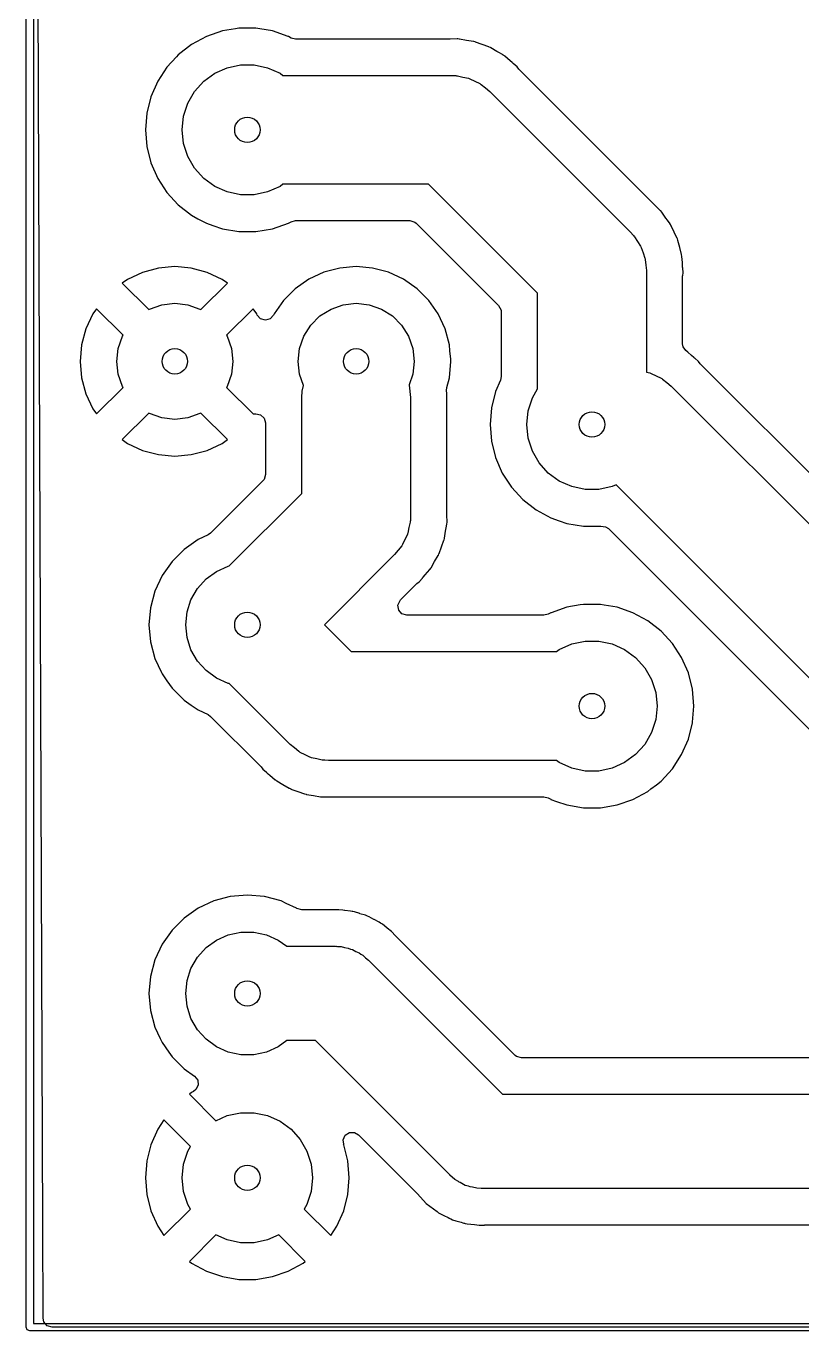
# Model space of a CAD drawing. Extents: x 132 to 232, y -86 to -36.
# Drawn here: x 131.7 to 142.39, y -85.61 to -67.63 of the extents above; entities that cross this region are included whole.
import ezdxf

# ---------------------------------------------------------------- set-up
doc = ezdxf.new("R2010")
doc.units = 0
doc.layers.add('BLACK', color=7, linetype='CONTINUOUS')

msp = doc.modelspace()

# ---------------------------------------------------------------- linework, layer by layer
at = {"layer": 'BLACK', "linetype": 'CONTINUOUS'}
for p, q in [((131.7, -85.56), (131.7, -35.56)), ((131.8, -35.61), (131.8, -85.51)), ((131.886, -72.25), (131.75, -35.8846)), ((134.185, -67.7731), (133.981, -67.8835)), ((134.186, -67.7731), (134.185, -67.7731)), ((134.405, -67.6977), (134.186, -67.7731)), ((134.588, -67.6671), (134.405, -67.6977)), ((134.634, -67.6595), (134.588, -67.6671)), ((134.866, -67.6595), (134.634, -67.6595)), ((134.923, -67.669), (134.866, -67.6595)), ((135.095, -67.6977), (134.923, -67.669)), ((135.314, -67.7731), (135.095, -67.6977)), ((135.315, -67.7731), (135.314, -67.7731)), ((135.314, -67.7731), (135.314, -67.7731)), ((135.354, -67.7946), (135.315, -67.7731)), ((135.315, -67.7731), (135.315, -67.7731)), ((135.315, -67.7731), (135.315, -67.7731)), ((133.981, -67.8835), (133.798, -68.0261)), ((133.981, -67.8835), (133.981, -67.8835)), ((135.413, -67.8095), (135.354, -67.7946)), ((137.546, -67.8095), (135.413, -67.8095)), ((137.644, -67.8073), (137.546, -67.8095)), ((137.649, -67.808), (137.644, -67.8073)), ((137.668, -67.8095), (137.649, -67.808)), ((137.673, -67.8095), (137.668, -67.8095)), ((137.769, -67.8271), (137.673, -67.8095)), ((137.673, -67.8095), (137.673, -67.8095)), ((137.867, -67.8425), (137.769, -67.8271)), ((137.871, -67.8439), (137.867, -67.8425)), ((137.867, -67.8425), (137.867, -67.8425)), ((137.89, -67.8489), (137.871, -67.8439)), ((137.894, -67.8497), (137.89, -67.8489)), ((137.986, -67.8843), (137.894, -67.8497)), ((137.894, -67.8497), (137.894, -67.8497)), ((138.079, -67.9168), (137.986, -67.8843)), ((138.083, -67.919), (138.079, -67.9168)), ((138.101, -67.9272), (138.083, -67.919)), ((138.105, -67.9288), (138.101, -67.9272)), ((138.189, -67.9793), (138.105, -67.9288)), ((138.105, -67.9288), (138.105, -67.9288)), ((133.774, -68.0522), (133.641, -68.1969)), ((133.798, -68.0261), (133.774, -68.0522)), ((133.798, -68.0261), (133.798, -68.0261)), ((133.798, -68.0261), (133.798, -68.0261)), ((133.798, -68.0261), (133.798, -68.0261)), ((138.208, -67.9897), (138.189, -67.9793)), ((138.275, -68.0279), (138.208, -67.9897)), ((138.278, -68.0307), (138.275, -68.0279)), ((138.275, -68.0279), (138.275, -68.0279)), ((138.275, -68.0279), (138.275, -68.0279)), ((138.294, -68.042), (138.278, -68.0307)), ((138.298, -68.0442), (138.294, -68.042)), ((138.372, -68.109), (138.298, -68.0442)), ((138.298, -68.0442), (138.298, -68.0442)), ((138.298, -68.0442), (138.298, -68.0442)), ((138.4, -68.1326), (138.372, -68.109)), ((138.405, -68.1361), (138.4, -68.1326)), ((138.413, -68.1445), (138.405, -68.1361)), ((133.641, -68.1969), (133.514, -68.3912)), ((134.148, -68.3912), (134.3, -68.2806)), ((134.3, -68.2806), (134.472, -68.204)), ((134.472, -68.204), (134.656, -68.1649)), ((134.656, -68.1649), (134.844, -68.1649)), ((134.844, -68.1649), (135.028, -68.204)), ((135.028, -68.204), (135.2, -68.2806)), ((135.2, -68.2806), (135.24, -68.31)), ((135.24, -68.31), (137.56, -68.31)), ((137.56, -68.31), (137.614, -68.3132)), ((137.614, -68.3132), (137.625, -68.3129)), ((137.625, -68.3129), (137.632, -68.3142)), ((137.632, -68.3142), (137.647, -68.3151)), ((137.647, -68.3151), (137.721, -68.3327)), ((138.416, -68.1474), (138.413, -68.1445)), ((138.468, -68.1923), (138.416, -68.1474)), ((138.492, -68.2227), (138.468, -68.1923)), ((138.496, -68.2279), (138.492, -68.2227)), ((140.374, -70.1059), (138.496, -68.2279)), ((133.514, -68.3912), (133.421, -68.6037)), ((134.022, -68.531), (134.148, -68.3912)), ((137.721, -68.3327), (137.796, -68.3481)), ((137.796, -68.3481), (137.806, -68.3527)), ((137.806, -68.3527), (137.817, -68.3552)), ((137.817, -68.3552), (137.885, -68.3894)), ((137.885, -68.3894), (137.954, -68.4217)), ((137.954, -68.4217), (137.962, -68.4285)), ((137.962, -68.4285), (137.972, -68.4334)), ((137.972, -68.4334), (138.031, -68.4824)), ((138.031, -68.4824), (138.09, -68.5297)), ((133.421, -68.6037), (133.364, -68.8287)), ((133.928, -68.6939), (134.022, -68.531)), ((138.09, -68.5297), (140.03, -70.4697)), ((133.364, -68.8287), (133.345, -69.06)), ((133.364, -68.8287), (133.364, -68.8287)), ((133.87, -68.8729), (133.928, -68.6939)), ((133.85, -69.06), (133.87, -68.8729)), ((133.345, -69.06), (133.345, -69.06)), ((133.345, -69.06), (133.364, -69.2913)), ((133.87, -69.2471), (133.85, -69.06)), ((133.364, -69.2913), (133.364, -69.2913)), ((133.364, -69.2913), (133.421, -69.5163)), ((133.928, -69.4261), (133.87, -69.2471)), ((133.421, -69.5163), (133.514, -69.7288)), ((134.022, -69.589), (133.928, -69.4261)), ((133.514, -69.7288), (133.641, -69.9231)), ((134.148, -69.7288), (134.022, -69.589)), ((134.3, -69.8394), (134.148, -69.7288)), ((133.641, -69.9231), (133.641, -69.9232)), ((133.641, -69.9232), (133.641, -69.9232)), ((133.641, -69.9232), (133.798, -70.0939)), ((134.472, -69.916), (134.3, -69.8394)), ((134.656, -69.9551), (134.472, -69.916)), ((135.028, -69.916), (134.844, -69.9551)), ((135.2, -69.8394), (135.028, -69.916)), ((135.24, -69.81), (135.2, -69.8394)), ((137.249, -69.81), (135.24, -69.81)), ((138.75, -71.3107), (137.249, -69.81)), ((133.798, -70.0939), (133.798, -70.0939)), ((133.798, -70.0939), (133.798, -70.0939)), ((133.798, -70.0939), (133.981, -70.2365)), ((134.844, -69.9551), (134.656, -69.9551)), ((140.446, -70.1739), (140.374, -70.1059)), ((133.981, -70.2365), (133.981, -70.2365)), ((133.981, -70.2365), (133.981, -70.2365)), ((133.981, -70.2365), (134.069, -70.2841)), ((134.069, -70.2841), (134.168, -70.3372)), ((140.448, -70.1775), (140.446, -70.1739)), ((140.446, -70.1739), (140.446, -70.1739)), ((140.461, -70.1923), (140.448, -70.1775)), ((140.464, -70.1953), (140.461, -70.1923)), ((140.52, -70.2763), (140.464, -70.1953)), ((140.542, -70.3066), (140.52, -70.2763)), ((134.168, -70.3372), (134.185, -70.3469)), ((134.185, -70.3469), (134.272, -70.3768)), ((134.272, -70.3768), (134.405, -70.4223)), ((134.405, -70.4223), (134.405, -70.4223)), ((134.405, -70.4223), (134.405, -70.4223)), ((134.405, -70.4223), (134.634, -70.4605)), ((134.634, -70.4605), (134.634, -70.4605)), ((134.634, -70.4605), (134.866, -70.4605)), ((134.866, -70.4605), (135.095, -70.4223)), ((134.866, -70.4605), (134.866, -70.4605)), ((135.095, -70.4223), (135.315, -70.3469)), ((135.315, -70.3469), (135.343, -70.3316)), ((135.343, -70.3316), (135.354, -70.3254)), ((135.354, -70.3254), (135.413, -70.3105)), ((135.413, -70.3105), (136.991, -70.3105)), ((136.991, -70.3105), (137.058, -70.3302)), ((137.058, -70.3302), (137.078, -70.3468)), ((137.078, -70.3468), (138.213, -71.4817)), ((140.03, -70.4697), (140.067, -70.5104)), ((140.578, -70.356), (140.542, -70.3066)), ((140.58, -70.36), (140.578, -70.356)), ((140.578, -70.356), (140.578, -70.356)), ((140.59, -70.3768), (140.58, -70.36)), ((140.592, -70.3804), (140.59, -70.3768)), ((140.633, -70.4701), (140.592, -70.3804)), ((140.675, -70.5588), (140.633, -70.4701)), ((140.067, -70.5104), (140.075, -70.5179)), ((140.075, -70.5179), (140.078, -70.5234)), ((140.078, -70.5234), (140.088, -70.5348)), ((140.088, -70.5348), (140.128, -70.5997)), ((140.128, -70.5997), (140.17, -70.6634)), ((140.677, -70.563), (140.675, -70.5588)), ((140.683, -70.5813), (140.677, -70.563)), ((140.685, -70.5853), (140.683, -70.5813)), ((140.709, -70.6808), (140.685, -70.5853)), ((140.17, -70.6634), (140.174, -70.6737)), ((140.174, -70.6737), (140.18, -70.683)), ((140.18, -70.683), (140.204, -70.7554)), ((140.204, -70.7554), (140.23, -70.827)), ((140.23, -70.827), (140.231, -70.8379)), ((140.231, -70.8379), (140.235, -70.8483)), ((140.735, -70.7758), (140.709, -70.6808)), ((140.736, -70.7797), (140.735, -70.7758)), ((140.736, -70.7802), (140.736, -70.7797)), ((140.739, -70.7993), (140.736, -70.7802)), ((140.74, -70.8036), (140.739, -70.7993)), ((140.746, -70.8862), (140.74, -70.8036)), ((133.523, -70.9649), (133.304, -71.0237)), ((133.75, -70.945), (133.523, -70.9649)), ((133.523, -70.9649), (133.523, -70.9649)), ((133.977, -70.9649), (133.75, -70.945)), ((133.75, -70.945), (133.75, -70.945)), ((134.196, -71.0237), (133.977, -70.9649)), ((133.977, -70.9649), (133.977, -70.9649)), ((136.023, -70.9644), (135.804, -71.0233)), ((136.25, -70.9445), (136.023, -70.9644)), ((136.023, -70.9644), (136.023, -70.9644)), ((136.477, -70.9644), (136.25, -70.9445)), ((136.25, -70.9445), (136.25, -70.9445)), ((136.696, -71.0233), (136.477, -70.9644)), ((136.477, -70.9644), (136.477, -70.9644)), ((136.477, -70.9644), (136.477, -70.9644)), ((136.477, -70.9644), (136.477, -70.9644)), ((136.477, -70.9644), (136.477, -70.9644)), ((140.235, -70.8483), (140.241, -70.9243)), ((140.241, -70.9243), (140.25, -71)), ((140.25, -71), (140.25, -72.3986)), ((140.747, -70.9019), (140.746, -70.8862)), ((140.75, -70.9438), (140.747, -70.9019)), ((140.75, -70.9558), (140.75, -70.9438)), ((140.75, -70.9438), (140.75, -70.9438)), ((140.751, -70.96), (140.75, -70.9558)), ((140.755, -71.0282), (140.751, -70.96)), ((133.098, -71.1199), (133.025, -71.171)), ((133.025, -71.171), (133.025, -71.171)), ((133.025, -71.171), (133.391, -71.537)), ((133.304, -71.0237), (133.098, -71.1199)), ((133.304, -71.0237), (133.304, -71.0237)), ((134.109, -71.537), (134.475, -71.171)), ((134.402, -71.1199), (134.196, -71.0237)), ((134.196, -71.0237), (134.196, -71.0237)), ((134.475, -71.171), (134.402, -71.1199)), ((134.402, -71.1199), (134.402, -71.1199)), ((134.475, -71.171), (134.475, -71.171)), ((135.597, -71.1194), (135.411, -71.25)), ((135.804, -71.0233), (135.597, -71.1194)), ((135.597, -71.1194), (135.597, -71.1194)), ((135.804, -71.0233), (135.804, -71.0233)), ((136.903, -71.1194), (136.696, -71.0233)), ((136.696, -71.0233), (136.696, -71.0233)), ((137.089, -71.25), (136.903, -71.1194)), ((136.903, -71.1194), (136.903, -71.1194)), ((140.75, -71.0737), (140.751, -71.0668)), ((140.75, -72.0065), (140.75, -71.0737)), ((140.751, -71.0668), (140.755, -71.0282)), ((135.411, -71.25), (135.25, -71.4109)), ((137.25, -71.4109), (137.089, -71.25)), ((138.75, -72.6289), (138.75, -71.3107)), ((132.671, -71.5245), (132.62, -71.5975)), ((133.037, -71.8905), (132.671, -71.5245)), ((132.671, -71.5245), (132.671, -71.5245)), ((133.391, -71.537), (133.403, -71.5292)), ((133.403, -71.5292), (133.572, -71.4701)), ((133.572, -71.4701), (133.75, -71.45)), ((133.75, -71.45), (133.928, -71.4701)), ((133.928, -71.4701), (134.097, -71.5292)), ((134.097, -71.5292), (134.109, -71.537)), ((134.829, -71.5245), (134.463, -71.8905)), ((134.88, -71.5975), (134.829, -71.5245)), ((134.829, -71.5245), (134.829, -71.5245)), ((135.25, -71.4109), (135.119, -71.5973)), ((135.751, -71.6245), (135.903, -71.5292)), ((135.903, -71.5292), (136.072, -71.4701)), ((136.072, -71.4701), (136.25, -71.45)), ((136.25, -71.45), (136.428, -71.4701)), ((136.428, -71.4701), (136.597, -71.5292)), ((136.597, -71.5292), (136.749, -71.6245)), ((137.381, -71.5973), (137.25, -71.4109)), ((137.25, -71.4109), (137.25, -71.4109)), ((138.213, -71.4817), (138.247, -71.543)), ((138.247, -71.543), (138.249, -71.5693)), ((132.62, -71.5975), (132.524, -71.8037)), ((134.887, -71.613), (134.88, -71.5975)), ((134.88, -71.5975), (134.88, -71.5975)), ((134.932, -71.6643), (134.887, -71.613)), ((134.999, -71.6846), (134.932, -71.6643)), ((135.066, -71.6654), (134.999, -71.6846)), ((135.112, -71.613), (135.066, -71.6654)), ((135.119, -71.5973), (135.112, -71.613)), ((135.119, -71.5973), (135.119, -71.5973)), ((135.625, -71.7512), (135.751, -71.6245)), ((136.749, -71.6245), (136.875, -71.7512)), ((137.477, -71.8035), (137.381, -71.5973)), ((138.249, -71.5693), (138.249, -72.4584)), ((132.524, -71.8037), (132.465, -72.0234)), ((132.524, -71.8037), (132.524, -71.8037)), ((132.97, -72.072), (133.029, -71.9029)), ((133.029, -71.9029), (133.037, -71.8905)), ((134.463, -71.8905), (134.471, -71.9029)), ((134.471, -71.9029), (134.53, -72.072)), ((135.47, -72.072), (135.529, -71.9029)), ((135.529, -71.9029), (135.625, -71.7512)), ((136.875, -71.7512), (136.971, -71.9029)), ((136.971, -71.9029), (137.03, -72.072)), ((137.536, -72.0233), (137.477, -71.8035)), ((132.465, -72.0234), (132.445, -72.25)), ((132.465, -72.0234), (132.465, -72.0234)), ((132.95, -72.25), (132.97, -72.072)), ((134.53, -72.072), (134.55, -72.25)), ((135.45, -72.25), (135.47, -72.072)), ((137.03, -72.072), (137.05, -72.25)), ((137.543, -72.1042), (137.536, -72.0233)), ((140.759, -72.0515), (140.75, -72.0065)), ((140.795, -72.0988), (140.759, -72.0515)), ((131.93, -84.1686), (131.886, -72.25)), ((132.445, -72.25), (132.445, -72.25)), ((132.445, -72.25), (132.465, -72.4766)), ((132.97, -72.428), (132.95, -72.25)), ((134.55, -72.25), (134.53, -72.428)), ((135.47, -72.428), (135.45, -72.25)), ((137.05, -72.25), (137.03, -72.428)), ((137.536, -72.4767), (137.555, -72.25)), ((137.553, -72.2212), (137.543, -72.1042)), ((137.555, -72.25), (137.553, -72.2212)), ((140.794, -72.1006), (140.795, -72.0988)), ((140.822, -72.1249), (140.794, -72.1006)), ((140.872, -72.169), (140.822, -72.1249)), ((140.905, -72.1961), (140.872, -72.169)), ((140.913, -72.2045), (140.905, -72.1961)), ((140.916, -72.2074), (140.913, -72.2045)), ((140.968, -72.2523), (140.916, -72.2074)), ((140.992, -72.2827), (140.968, -72.2523)), ((133.029, -72.5971), (132.97, -72.428)), ((134.53, -72.428), (134.471, -72.5971)), ((135.524, -72.5825), (135.47, -72.428)), ((137.03, -72.428), (136.979, -72.5743)), ((140.25, -72.3986), (140.296, -72.4081)), ((140.296, -72.4081), (140.306, -72.4127)), ((140.306, -72.4127), (140.317, -72.4152)), ((140.317, -72.4152), (140.385, -72.4494)), ((140.385, -72.4494), (140.454, -72.4817)), ((140.996, -72.2879), (140.992, -72.2827)), ((146.358, -77.6494), (140.996, -72.2879)), ((132.465, -72.4766), (132.465, -72.4766)), ((132.465, -72.4766), (132.524, -72.6963)), ((132.671, -72.9755), (133.037, -72.6095)), ((133.037, -72.6095), (133.029, -72.5971)), ((134.471, -72.5971), (134.463, -72.6095)), ((134.463, -72.6095), (134.829, -72.9755)), ((135.505, -72.6629), (135.524, -72.5825)), ((136.979, -72.5743), (136.98, -72.577)), ((136.98, -72.577), (137, -72.75)), ((137.497, -72.6514), (137.5, -72.6082)), ((137.5, -72.6082), (137.536, -72.4767)), ((138.239, -72.5082), (138.171, -72.6637)), ((138.249, -72.4584), (138.239, -72.5082)), ((138.678, -72.7539), (138.75, -72.6289)), ((140.454, -72.4817), (140.462, -72.4885)), ((140.462, -72.4885), (140.472, -72.4934)), ((140.472, -72.4934), (140.531, -72.5424)), ((140.531, -72.5424), (140.59, -72.5897)), ((140.59, -72.5897), (146.125, -78.1242)), ((132.524, -72.6963), (132.524, -72.6963)), ((132.524, -72.6963), (132.62, -72.9025)), ((135.5, -72.75), (135.505, -72.6629)), ((135.5, -74.0693), (135.5, -72.75)), ((137, -72.75), (137, -74.38)), ((137.5, -72.6938), (137.497, -72.6514)), ((137.5, -74.366), (137.5, -72.6938)), ((138.171, -72.6637), (138.114, -72.8887)), ((138.62, -72.9329), (138.678, -72.7539)), ((132.62, -72.9025), (132.62, -72.9025)), ((132.62, -72.9025), (132.671, -72.9755)), ((132.671, -72.9755), (132.671, -72.9755)), ((133.391, -72.963), (133.025, -73.329)), ((133.403, -72.9708), (133.391, -72.963)), ((133.572, -73.0299), (133.403, -72.9708)), ((134.097, -72.9708), (133.928, -73.0299)), ((134.109, -72.963), (134.097, -72.9708)), ((134.475, -73.329), (134.109, -72.963)), ((134.829, -72.9755), (134.865, -72.9724)), ((134.865, -72.9724), (134.933, -72.9861)), ((134.933, -72.9861), (134.983, -73.0347)), ((138.114, -72.8887), (138.095, -73.12)), ((138.114, -72.8887), (138.114, -72.8887)), ((138.6, -73.12), (138.62, -72.9329)), ((133.75, -73.05), (133.572, -73.0299)), ((133.928, -73.0299), (133.75, -73.05)), ((134.983, -73.0347), (134.999, -73.0959)), ((134.999, -73.0959), (134.999, -73.8107)), ((138.095, -73.12), (138.095, -73.12)), ((138.095, -73.12), (138.114, -73.3513)), ((138.62, -73.3071), (138.6, -73.12)), ((133.025, -73.329), (133.025, -73.329)), ((133.025, -73.329), (133.098, -73.3801)), ((134.402, -73.3801), (134.475, -73.329)), ((138.114, -73.3513), (138.114, -73.3513)), ((138.114, -73.3513), (138.171, -73.5763)), ((138.678, -73.4861), (138.62, -73.3071)), ((133.098, -73.3801), (133.098, -73.3801)), ((133.098, -73.3801), (133.304, -73.4763)), ((133.304, -73.4763), (133.304, -73.4763)), ((133.304, -73.4763), (133.523, -73.5351)), ((133.523, -73.5351), (133.523, -73.5351)), ((133.523, -73.5351), (133.75, -73.555)), ((133.75, -73.555), (133.977, -73.5351)), ((133.977, -73.5351), (134.196, -73.4763)), ((133.977, -73.5351), (133.977, -73.5351)), ((134.196, -73.4763), (134.402, -73.3801)), ((134.196, -73.4763), (134.196, -73.4763)), ((138.772, -73.649), (138.678, -73.4861)), ((133.75, -73.555), (133.75, -73.555)), ((138.171, -73.5763), (138.264, -73.7888)), ((138.898, -73.7888), (138.772, -73.649)), ((134.98, -73.8777), (134.963, -73.8983)), ((134.999, -73.8107), (134.98, -73.8777)), ((138.264, -73.7888), (138.391, -73.9831)), ((139.05, -73.8994), (138.898, -73.7888)), ((134.963, -73.8983), (134.244, -74.6176)), ((134.501, -75.0688), (135.5, -74.0693)), ((138.391, -73.9831), (138.391, -73.9832)), ((138.391, -73.9832), (138.391, -73.9832)), ((138.391, -73.9832), (138.548, -74.1539)), ((139.222, -73.976), (139.05, -73.8994)), ((139.406, -74.0151), (139.222, -73.976)), ((139.594, -74.0151), (139.406, -74.0151)), ((139.778, -73.976), (139.594, -74.0151)), ((139.832, -73.9522), (139.778, -73.976)), ((145.059, -79.1795), (139.832, -73.9522)), ((138.548, -74.1539), (138.548, -74.1539)), ((138.548, -74.1539), (138.548, -74.1539)), ((138.548, -74.1539), (138.731, -74.2965)), ((137, -74.38), (136.997, -74.4345)), ((136.997, -74.4345), (136.997, -74.4454)), ((137.503, -74.4645), (137.5, -74.366)), ((138.731, -74.2965), (138.731, -74.2965)), ((138.731, -74.2965), (138.731, -74.2965)), ((138.731, -74.2965), (138.935, -74.4069)), ((138.935, -74.4069), (139.049, -74.4461)), ((136.977, -74.5413), (136.962, -74.6159)), ((136.995, -74.4671), (136.977, -74.5413)), ((136.996, -74.4518), (136.995, -74.4671)), ((136.997, -74.4454), (136.996, -74.4518)), ((137.467, -74.6868), (137.483, -74.5895)), ((137.483, -74.5895), (137.491, -74.5434)), ((137.491, -74.5434), (137.5, -74.4925)), ((137.5, -74.4882), (137.502, -74.4688)), ((137.5, -74.4925), (137.5, -74.4882)), ((137.502, -74.4688), (137.503, -74.4645)), ((139.049, -74.4461), (139.155, -74.4823)), ((139.155, -74.4823), (139.155, -74.4823)), ((139.155, -74.4823), (139.155, -74.4823)), ((139.155, -74.4823), (139.384, -74.5205)), ((139.384, -74.5205), (139.384, -74.5205)), ((139.384, -74.5205), (139.616, -74.5205)), ((139.616, -74.5205), (139.618, -74.5202)), ((139.616, -74.5205), (139.616, -74.5205)), ((139.618, -74.5202), (139.618, -74.5201)), ((139.618, -74.5201), (139.619, -74.5202)), ((139.619, -74.5202), (139.621, -74.5201)), ((139.621, -74.5201), (139.621, -74.5205)), ((139.621, -74.5205), (139.688, -74.5285)), ((139.688, -74.5285), (139.726, -74.5548)), ((139.726, -74.5548), (144.582, -79.4102)), ((134.072, -74.706), (133.879, -74.8415)), ((134.209, -74.6423), (134.072, -74.706)), ((134.244, -74.6176), (134.209, -74.6423)), ((136.877, -74.7921), (136.828, -74.8505)), ((136.882, -74.7823), (136.877, -74.7921)), ((136.888, -74.7737), (136.882, -74.7823)), ((136.921, -74.7046), (136.888, -74.7737)), ((136.955, -74.6365), (136.921, -74.7046)), ((136.957, -74.6258), (136.955, -74.6365)), ((136.962, -74.6159), (136.957, -74.6258)), ((137.426, -74.8063), (137.46, -74.714)), ((137.46, -74.714), (137.461, -74.7097)), ((137.461, -74.7097), (137.466, -74.6909)), ((137.466, -74.6909), (137.467, -74.6868)), ((133.879, -74.8415), (133.712, -75.0086)), ((136.78, -74.9103), (135.811, -75.88)), ((136.828, -74.8505), (136.78, -74.9103)), ((137.331, -75.0093), (137.381, -74.9248)), ((137.381, -74.9248), (137.383, -74.9207)), ((137.383, -74.9207), (137.391, -74.903)), ((137.391, -74.903), (137.393, -74.8992)), ((137.393, -74.8992), (137.426, -74.8063)), ((133.712, -75.0086), (133.576, -75.2022)), ((134.181, -75.2483), (134.325, -75.1439)), ((134.325, -75.1439), (134.487, -75.0716)), ((134.487, -75.0716), (134.501, -75.0688)), ((137.201, -75.1922), (137.266, -75.118)), ((137.266, -75.118), (137.268, -75.1142)), ((137.268, -75.1142), (137.279, -75.0984)), ((137.279, -75.0984), (137.282, -75.095)), ((137.282, -75.095), (137.331, -75.0093)), ((133.576, -75.2022), (133.476, -75.4163)), ((133.576, -75.2022), (133.576, -75.2022)), ((134.062, -75.3804), (134.181, -75.2483)), ((136.861, -75.5378), (137.082, -75.3163)), ((137.082, -75.3163), (137.087, -75.3117)), ((137.087, -75.3117), (137.118, -75.2875)), ((137.118, -75.2875), (137.163, -75.236)), ((137.163, -75.236), (137.165, -75.233)), ((137.165, -75.233), (137.17, -75.229)), ((137.17, -75.229), (137.174, -75.2245)), ((137.174, -75.2245), (137.201, -75.1922)), ((133.476, -75.4163), (133.415, -75.6446)), ((133.476, -75.4163), (133.476, -75.4163)), ((133.973, -75.5343), (134.062, -75.3804)), ((133.415, -75.6446), (133.394, -75.88)), ((133.415, -75.6446), (133.415, -75.6446)), ((133.919, -75.7033), (133.973, -75.5343)), ((136.826, -75.6079), (136.855, -75.5443)), ((136.836, -75.677), (136.826, -75.6079)), ((136.881, -75.7298), (136.836, -75.677)), ((136.855, -75.5443), (136.861, -75.5378)), ((139.155, -75.6377), (138.936, -75.7131)), ((139.338, -75.6071), (139.155, -75.6377)), ((139.384, -75.5995), (139.338, -75.6071)), ((139.616, -75.5995), (139.384, -75.5995)), ((139.666, -75.6079), (139.616, -75.5995)), ((139.845, -75.6377), (139.666, -75.6079)), ((140.064, -75.7131), (139.845, -75.6377)), ((133.9, -75.88), (133.919, -75.7033)), ((136.948, -75.7495), (136.881, -75.7298)), ((138.837, -75.7495), (136.948, -75.7495)), ((138.896, -75.7346), (138.837, -75.7495)), ((138.935, -75.7131), (138.896, -75.7346)), ((138.936, -75.7131), (138.935, -75.7131)), ((140.065, -75.7131), (140.064, -75.7131)), ((140.269, -75.8235), (140.065, -75.7131)), ((140.452, -75.9661), (140.269, -75.8235)), ((140.269, -75.8235), (140.269, -75.8235)), ((133.394, -75.88), (133.394, -75.88)), ((133.394, -75.88), (133.415, -76.1154)), ((133.919, -76.0567), (133.9, -75.88)), ((135.811, -75.88), (136.181, -76.25)), ((140.609, -76.1368), (140.452, -75.9661)), ((140.452, -75.9661), (140.452, -75.9661)), ((140.452, -75.9661), (140.452, -75.9661)), ((133.415, -76.1154), (133.415, -76.1154)), ((133.415, -76.1154), (133.476, -76.3437)), ((133.973, -76.2257), (133.919, -76.0567)), ((134.062, -76.3796), (133.973, -76.2257)), ((139.01, -76.25), (139.05, -76.2206)), ((139.05, -76.2206), (139.222, -76.144)), ((139.222, -76.144), (139.406, -76.1049)), ((139.406, -76.1049), (139.594, -76.1049)), ((139.594, -76.1049), (139.778, -76.144)), ((139.778, -76.144), (139.95, -76.2206)), ((139.95, -76.2206), (140.102, -76.3312)), ((140.609, -76.1369), (140.609, -76.1368)), ((140.609, -76.1368), (140.609, -76.1368)), ((140.736, -76.3312), (140.609, -76.1369)), ((133.476, -76.3437), (133.476, -76.3437)), ((133.476, -76.3437), (133.476, -76.3437)), ((133.476, -76.3437), (133.566, -76.5369)), ((134.181, -76.5117), (134.062, -76.3796)), ((136.181, -76.25), (139.01, -76.25)), ((140.102, -76.3312), (140.228, -76.471)), ((140.829, -76.5437), (140.736, -76.3312)), ((133.566, -76.5369), (133.576, -76.5578)), ((133.576, -76.5578), (133.576, -76.5578)), ((133.576, -76.5578), (133.641, -76.6505)), ((134.325, -76.6161), (134.181, -76.5117)), ((140.228, -76.471), (140.322, -76.6339)), ((140.886, -76.7687), (140.829, -76.5437)), ((133.641, -76.6505), (133.712, -76.7514)), ((133.712, -76.7514), (133.879, -76.9185)), ((134.487, -76.6884), (134.325, -76.6161)), ((134.501, -76.6912), (134.487, -76.6884)), ((135.34, -77.5303), (134.501, -76.6912)), ((140.322, -76.6339), (140.38, -76.8129)), ((140.905, -77), (140.886, -76.7687)), ((140.886, -76.7687), (140.886, -76.7687)), ((133.879, -76.9185), (133.975, -76.9863)), ((140.38, -76.8129), (140.4, -77)), ((133.975, -76.9863), (134.072, -77.054)), ((134.072, -77.054), (134.072, -77.054)), ((134.072, -77.054), (134.072, -77.054)), ((134.072, -77.054), (134.209, -77.1177)), ((134.209, -77.1177), (134.244, -77.1424)), ((140.4, -77), (140.38, -77.1871)), ((140.887, -77.222), (140.905, -77)), ((140.905, -77), (140.905, -77)), ((134.244, -77.1424), (134.934, -77.8321)), ((140.38, -77.1871), (140.322, -77.3661)), ((140.829, -77.4563), (140.886, -77.2313)), ((140.886, -77.2313), (140.887, -77.222)), ((140.322, -77.3661), (140.228, -77.529)), ((140.736, -77.6688), (140.829, -77.4563)), ((135.399, -77.5776), (135.34, -77.5303)), ((135.458, -77.6266), (135.399, -77.5776)), ((135.468, -77.6315), (135.458, -77.6266)), ((135.476, -77.6383), (135.468, -77.6315)), ((135.545, -77.6706), (135.476, -77.6383)), ((135.613, -77.7048), (135.545, -77.6706)), ((140.102, -77.6688), (139.95, -77.7794)), ((140.228, -77.529), (140.102, -77.6688)), ((140.609, -77.8632), (140.736, -77.6688)), ((134.934, -77.8321), (134.938, -77.8373)), ((134.938, -77.8373), (134.962, -77.8677)), ((135.624, -77.7073), (135.613, -77.7048)), ((135.634, -77.7119), (135.624, -77.7073)), ((135.709, -77.7273), (135.634, -77.7119)), ((135.783, -77.7449), (135.709, -77.7273)), ((135.798, -77.7458), (135.783, -77.7449)), ((135.805, -77.7471), (135.798, -77.7458)), ((135.816, -77.7468), (135.805, -77.7471)), ((135.87, -77.75), (135.816, -77.7468)), ((139.01, -77.75), (135.87, -77.75)), ((139.05, -77.7794), (139.01, -77.75)), ((139.222, -77.856), (139.05, -77.7794)), ((139.95, -77.7794), (139.778, -77.856)), ((134.962, -77.8677), (135.014, -77.9126)), ((135.014, -77.9126), (135.017, -77.9155)), ((135.017, -77.9155), (135.025, -77.9239)), ((135.025, -77.9239), (135.035, -77.9316)), ((135.035, -77.9316), (135.058, -77.9509)), ((135.058, -77.9509), (135.132, -78.0158)), ((135.132, -78.0158), (135.136, -78.018)), ((135.136, -78.018), (135.152, -78.0293)), ((135.152, -78.0293), (135.155, -78.0321)), ((139.406, -77.8951), (139.222, -77.856)), ((139.594, -77.8951), (139.406, -77.8951)), ((139.778, -77.856), (139.594, -77.8951)), ((140.452, -78.0339), (140.609, -77.8632)), ((135.155, -78.0321), (135.241, -78.0807)), ((135.241, -78.0807), (135.325, -78.1312)), ((135.325, -78.1312), (135.329, -78.1328)), ((135.329, -78.1328), (135.347, -78.141)), ((135.347, -78.141), (135.351, -78.1432)), ((135.351, -78.1432), (135.444, -78.1757)), ((135.444, -78.1757), (135.536, -78.2103)), ((135.536, -78.2103), (135.539, -78.2108)), ((135.539, -78.2108), (135.54, -78.2111)), ((135.54, -78.2111), (135.559, -78.2161)), ((140.065, -78.2869), (140.269, -78.1765)), ((140.269, -78.1765), (140.312, -78.1427)), ((140.312, -78.1427), (140.388, -78.0833)), ((140.388, -78.0833), (140.452, -78.0339)), ((135.559, -78.2161), (135.563, -78.2175)), ((135.563, -78.2175), (135.661, -78.2329)), ((135.661, -78.2329), (135.757, -78.2505)), ((135.757, -78.2505), (135.757, -78.2505)), ((135.757, -78.2505), (135.762, -78.2505)), ((135.762, -78.2505), (135.781, -78.252)), ((135.781, -78.252), (135.783, -78.2523)), ((135.783, -78.2523), (135.786, -78.2527)), ((135.786, -78.2527), (135.884, -78.2505)), ((135.884, -78.2505), (138.837, -78.2505)), ((138.837, -78.2505), (138.896, -78.2654)), ((138.896, -78.2654), (138.932, -78.285)), ((138.932, -78.285), (138.935, -78.2869)), ((138.935, -78.2869), (139.012, -78.3132)), ((139.012, -78.3132), (139.155, -78.3623)), ((139.155, -78.3623), (139.155, -78.3623)), ((139.155, -78.3623), (139.155, -78.3623)), ((139.155, -78.3623), (139.384, -78.4005)), ((139.616, -78.4005), (139.845, -78.3623)), ((139.845, -78.3623), (140.065, -78.2869)), ((139.384, -78.4005), (139.384, -78.4005)), ((139.384, -78.4005), (139.616, -78.4005)), ((139.616, -78.4005), (139.616, -78.4005)), ((134.515, -79.6249), (134.286, -79.6861)), ((134.75, -79.6043), (134.515, -79.6249)), ((134.515, -79.6249), (134.515, -79.6249)), ((134.985, -79.6249), (134.75, -79.6043)), ((134.75, -79.6043), (134.75, -79.6043)), ((135.214, -79.6861), (134.985, -79.6249)), ((134.985, -79.6249), (134.985, -79.6249)), ((134.072, -79.786), (133.879, -79.9215)), ((134.286, -79.6861), (134.072, -79.786)), ((134.072, -79.786), (134.072, -79.786)), ((134.286, -79.6861), (134.286, -79.6861)), ((135.285, -79.7194), (135.214, -79.6861)), ((135.214, -79.6861), (135.214, -79.6861)), ((135.214, -79.6861), (135.214, -79.6861)), ((135.428, -79.786), (135.285, -79.7194)), ((135.429, -79.7867), (135.428, -79.786)), ((135.429, -79.7871), (135.429, -79.7867)), ((135.433, -79.7898), (135.429, -79.7871)), ((135.501, -79.8095), (135.433, -79.7898)), ((135.932, -79.8095), (135.501, -79.8095)), ((135.935, -79.8094), (135.932, -79.8095)), ((135.978, -79.8075), (135.935, -79.8094)), ((136.013, -79.8058), (135.978, -79.8075)), ((136.065, -79.8131), (136.013, -79.8058)), ((136.013, -79.8058), (136.013, -79.8058)), ((136.091, -79.8167), (136.065, -79.8131)), ((136.094, -79.817), (136.091, -79.8167)), ((136.172, -79.8242), (136.094, -79.817)), ((136.194, -79.8304), (136.172, -79.8242)), ((133.879, -79.9215), (133.712, -80.0886)), ((136.202, -79.8322), (136.194, -79.8304)), ((136.225, -79.8353), (136.202, -79.8322)), ((136.299, -79.8602), (136.225, -79.8353)), ((136.302, -79.8611), (136.299, -79.8602)), ((136.377, -79.8826), (136.302, -79.8611)), ((136.397, -79.8926), (136.377, -79.8826)), ((136.405, -79.8959), (136.397, -79.8926)), ((136.427, -79.903), (136.405, -79.8959)), ((136.495, -79.9413), (136.427, -79.903)), ((136.427, -79.903), (136.427, -79.903)), ((136.498, -79.9426), (136.495, -79.9413)), ((136.568, -79.9776), (136.498, -79.9426)), ((136.586, -79.9912), (136.568, -79.9776)), ((136.568, -79.9776), (136.568, -79.9776)), ((136.593, -79.9958), (136.586, -79.9912)), ((136.613, -80.0068), (136.593, -79.9958)), ((136.673, -80.057), (136.613, -80.0068)), ((133.712, -80.0886), (133.576, -80.2822)), ((134.325, -80.2239), (134.487, -80.1516)), ((134.487, -80.1516), (134.661, -80.1147)), ((134.661, -80.1147), (134.839, -80.1147)), ((134.839, -80.1147), (135.013, -80.1516)), ((135.013, -80.1516), (135.175, -80.2239)), ((136.676, -80.0588), (136.673, -80.057)), ((136.738, -80.1061), (136.676, -80.0588)), ((136.791, -80.1642), (136.738, -80.1061)), ((136.793, -80.1663), (136.791, -80.1642)), ((137.789, -81.1616), (136.793, -80.1663)), ((133.576, -80.2822), (133.476, -80.4963)), ((133.576, -80.2822), (133.576, -80.2822)), ((134.062, -80.4604), (134.181, -80.3283)), ((134.181, -80.3283), (134.325, -80.2239)), ((135.175, -80.2239), (135.294, -80.31)), ((135.294, -80.31), (135.96, -80.31)), ((135.96, -80.31), (135.974, -80.3109)), ((135.974, -80.3109), (135.98, -80.3103)), ((135.98, -80.3103), (135.991, -80.3119)), ((135.991, -80.3119), (136.041, -80.3151)), ((136.041, -80.3151), (136.091, -80.3278)), ((136.091, -80.3278), (136.141, -80.3358)), ((136.141, -80.3358), (136.17, -80.348)), ((136.17, -80.348), (136.199, -80.3556)), ((136.199, -80.3556), (136.244, -80.3802)), ((133.476, -80.4963), (133.415, -80.7246)), ((133.476, -80.4963), (133.476, -80.4963)), ((133.973, -80.6143), (134.062, -80.4604)), ((136.244, -80.3802), (136.291, -80.4005)), ((136.291, -80.4005), (136.315, -80.4193)), ((136.315, -80.4193), (136.342, -80.4341)), ((136.342, -80.4341), (136.379, -80.4691)), ((136.379, -80.4691), (136.42, -80.5004)), ((136.42, -80.5004), (138.269, -82.35)), ((133.415, -80.7246), (133.394, -80.96)), ((133.415, -80.7246), (133.415, -80.7246)), ((133.919, -80.7833), (133.973, -80.6143)), ((133.9, -80.96), (133.919, -80.7833)), ((133.394, -80.96), (133.394, -80.96)), ((133.394, -80.96), (133.415, -81.1954)), ((133.919, -81.1367), (133.9, -80.96)), ((133.415, -81.1954), (133.415, -81.1954)), ((133.415, -81.1954), (133.476, -81.4237)), ((133.973, -81.3057), (133.919, -81.1367)), ((138.44, -81.8132), (137.789, -81.1616)), ((133.476, -81.4237), (133.476, -81.4237)), ((133.476, -81.4237), (133.476, -81.4237)), ((133.476, -81.4237), (133.549, -81.5798)), ((134.062, -81.4596), (133.973, -81.3057)), ((133.549, -81.5798), (133.576, -81.6378)), ((134.181, -81.5917), (134.062, -81.4596)), ((134.325, -81.6961), (134.181, -81.5917)), ((135.294, -81.61), (135.175, -81.6961)), ((135.691, -81.61), (135.294, -81.61)), ((137.488, -83.4077), (135.691, -81.61)), ((133.576, -81.6378), (133.576, -81.6378)), ((133.576, -81.6378), (133.668, -81.7688)), ((133.668, -81.7688), (133.712, -81.8314)), ((134.487, -81.7684), (134.325, -81.6961)), ((134.661, -81.8053), (134.487, -81.7684)), ((134.839, -81.8053), (134.661, -81.8053)), ((135.013, -81.7684), (134.839, -81.8053)), ((135.175, -81.6961), (135.013, -81.7684)), ((133.712, -81.8314), (133.879, -81.9985)), ((138.461, -81.8298), (138.44, -81.8132)), ((138.528, -81.8495), (138.461, -81.8298)), ((146.863, -81.8495), (138.528, -81.8495)), ((133.879, -81.9985), (134.021, -82.0984)), ((134.021, -82.0984), (134.065, -82.153)), ((134.065, -82.153), (134.072, -82.2225)), ((133.982, -82.324), (133.951, -82.3476)), ((134.009, -82.309), (133.982, -82.324)), ((134.041, -82.2848), (134.009, -82.309)), ((134.072, -82.2225), (134.041, -82.2848)), ((133.951, -82.3476), (133.951, -82.3476)), ((133.951, -82.3476), (134.317, -82.7131)), ((138.269, -82.35), (160.135, -82.35)), ((133.599, -82.7024), (133.515, -82.8314)), ((133.965, -83.0689), (133.599, -82.7024)), ((134.317, -82.7131), (134.472, -82.644)), ((134.472, -82.644), (134.656, -82.6049)), ((134.656, -82.6049), (134.844, -82.6049)), ((134.844, -82.6049), (135.028, -82.644)), ((135.028, -82.644), (135.2, -82.7206)), ((133.515, -82.8314), (133.421, -83.0439)), ((133.515, -82.8314), (133.515, -82.8314)), ((135.2, -82.7206), (135.352, -82.8312)), ((135.352, -82.8312), (135.478, -82.971)), ((136.1, -82.9125), (136.16, -82.8756)), ((136.16, -82.8756), (136.229, -82.8767)), ((136.229, -82.8767), (136.28, -82.9074)), ((133.421, -83.0439), (133.364, -83.2688)), ((135.478, -82.971), (135.572, -83.1339)), ((136.07, -82.9757), (136.1, -82.9125)), ((136.078, -83.0386), (136.07, -82.9757)), ((136.077, -83.039), (136.078, -83.0386)), ((136.079, -83.0439), (136.077, -83.039)), ((136.136, -83.2688), (136.079, -83.0439)), ((136.28, -82.9074), (136.508, -83.1352)), ((133.87, -83.3129), (133.928, -83.1339)), ((133.928, -83.1339), (133.965, -83.0689)), ((135.572, -83.1339), (135.63, -83.3129)), ((136.508, -83.1352), (137.093, -83.7202)), ((133.364, -83.2688), (133.345, -83.5)), ((133.85, -83.5), (133.87, -83.3129)), ((135.63, -83.3129), (135.65, -83.5)), ((136.155, -83.5), (136.136, -83.2688)), ((137.493, -83.4143), (137.488, -83.4077)), ((137.532, -83.4516), (137.493, -83.4143)), ((133.345, -83.5), (133.345, -83.5)), ((133.345, -83.5), (133.364, -83.7312)), ((133.87, -83.6871), (133.85, -83.5)), ((135.65, -83.5), (135.63, -83.6871)), ((136.136, -83.7312), (136.155, -83.5)), ((136.155, -83.5), (136.155, -83.5)), ((137.54, -83.4596), (137.532, -83.4516)), ((137.543, -83.462), (137.54, -83.4596)), ((137.611, -83.5259), (137.543, -83.462)), ((137.661, -83.5529), (137.611, -83.5259)), ((137.669, -83.5595), (137.661, -83.5529)), ((137.685, -83.5665), (137.669, -83.5595)), ((137.754, -83.6044), (137.685, -83.5665)), ((137.8, -83.6161), (137.754, -83.6044)), ((133.364, -83.7312), (133.421, -83.9561)), ((133.928, -83.8661), (133.87, -83.6871)), ((135.63, -83.6871), (135.572, -83.8661)), ((136.079, -83.9561), (136.136, -83.7312)), ((137.093, -83.7202), (137.095, -83.7223)), ((137.095, -83.7223), (137.215, -83.8539)), ((137.819, -83.6242), (137.8, -83.6161)), ((137.852, -83.6295), (137.819, -83.6242)), ((137.912, -83.6449), (137.852, -83.6295)), ((137.974, -83.6488), (137.912, -83.6449)), ((137.98, -83.6497), (137.974, -83.6488)), ((137.983, -83.6493), (137.98, -83.6497)), ((137.994, -83.65), (137.983, -83.6493)), ((138, -83.65), (137.994, -83.65)), ((160.404, -83.65), (138, -83.65)), ((133.421, -83.9561), (133.515, -84.1686)), ((133.599, -84.2976), (133.965, -83.9311)), ((133.965, -83.9311), (133.928, -83.8661)), ((135.572, -83.8661), (135.535, -83.9311)), ((135.535, -83.9311), (135.901, -84.2976)), ((135.985, -84.1686), (136.079, -83.9561)), ((137.215, -83.8539), (137.364, -83.9662)), ((137.364, -83.9662), (137.385, -83.9824)), ((137.385, -83.9824), (137.458, -84.0187)), ((137.458, -84.0187), (137.517, -84.0479)), ((137.517, -84.0479), (137.519, -84.0492)), ((137.519, -84.0492), (137.533, -84.057)), ((137.533, -84.057), (137.535, -84.0575)), ((137.535, -84.0575), (137.543, -84.0607)), ((137.543, -84.0607), (137.556, -84.0674)), ((137.556, -84.0674), (137.576, -84.0774)), ((137.576, -84.0774), (137.576, -84.0774)), ((137.576, -84.0774), (137.576, -84.0774)), ((137.576, -84.0774), (137.625, -84.0912)), ((137.625, -84.0912), (137.695, -84.1111)), ((137.695, -84.1111), (137.697, -84.112)), ((137.697, -84.112), (137.721, -84.1198)), ((137.721, -84.1198), (137.735, -84.1247)), ((137.735, -84.1247), (137.745, -84.1261)), ((137.745, -84.1261), (137.753, -84.1278)), ((137.753, -84.1278), (137.781, -84.1358)), ((137.781, -84.1358), (137.879, -84.1448)), ((131.935, -85.436), (131.93, -84.1686)), ((133.515, -84.1686), (133.599, -84.2976)), ((134.317, -84.2869), (133.951, -84.6524)), ((134.472, -84.356), (134.317, -84.2869)), ((135.183, -84.2869), (135.028, -84.356)), ((135.549, -84.6524), (135.183, -84.2869)), ((135.901, -84.2976), (135.985, -84.1686)), ((137.879, -84.1448), (137.882, -84.1451)), ((137.882, -84.1451), (137.947, -84.1542)), ((137.947, -84.1542), (138.02, -84.1508)), ((138.02, -84.1508), (138.025, -84.1506)), ((138.025, -84.1506), (138.028, -84.1505)), ((138.028, -84.1505), (160.376, -84.1505)), ((134.656, -84.3951), (134.472, -84.356)), ((134.844, -84.3951), (134.656, -84.3951)), ((135.028, -84.356), (134.844, -84.3951)), ((133.951, -84.6524), (133.982, -84.676)), ((133.982, -84.676), (134.186, -84.7865)), ((135.314, -84.7865), (135.518, -84.676)), ((135.518, -84.676), (135.549, -84.6524)), ((134.186, -84.7865), (134.186, -84.7865)), ((134.186, -84.7865), (134.405, -84.8618)), ((134.405, -84.8618), (134.634, -84.9)), ((134.866, -84.9), (135.095, -84.8618)), ((135.095, -84.8618), (135.314, -84.7865)), ((135.314, -84.7865), (135.314, -84.7865)), ((134.634, -84.9), (134.866, -84.9)), ((131.715, -85.5954), (131.7, -85.56)), ((131.8, -85.51), (232.03, -85.51)), ((131.946, -85.487), (131.935, -85.436)), ((131.992, -85.5398), (131.946, -85.487)), ((132.059, -85.5595), (131.992, -85.5398)), ((179.696, -85.5595), (132.059, -85.5595)), ((131.75, -85.61), (131.715, -85.5954)), ((232.08, -85.61), (131.75, -85.61))]:
    msp.add_line(p, q, dxfattribs=at)
at = {"layer": 'BLACK'}
for centre in [(134.75, -69.06), (133.75, -72.25), (136.25, -72.25), (139.5, -73.12), (134.75, -75.88), (139.5, -77), (134.75, -80.96), (134.75, -83.5)]:
    msp.add_circle(centre, 0.175, dxfattribs=at)

doc.saveas('drawing.dxf')
